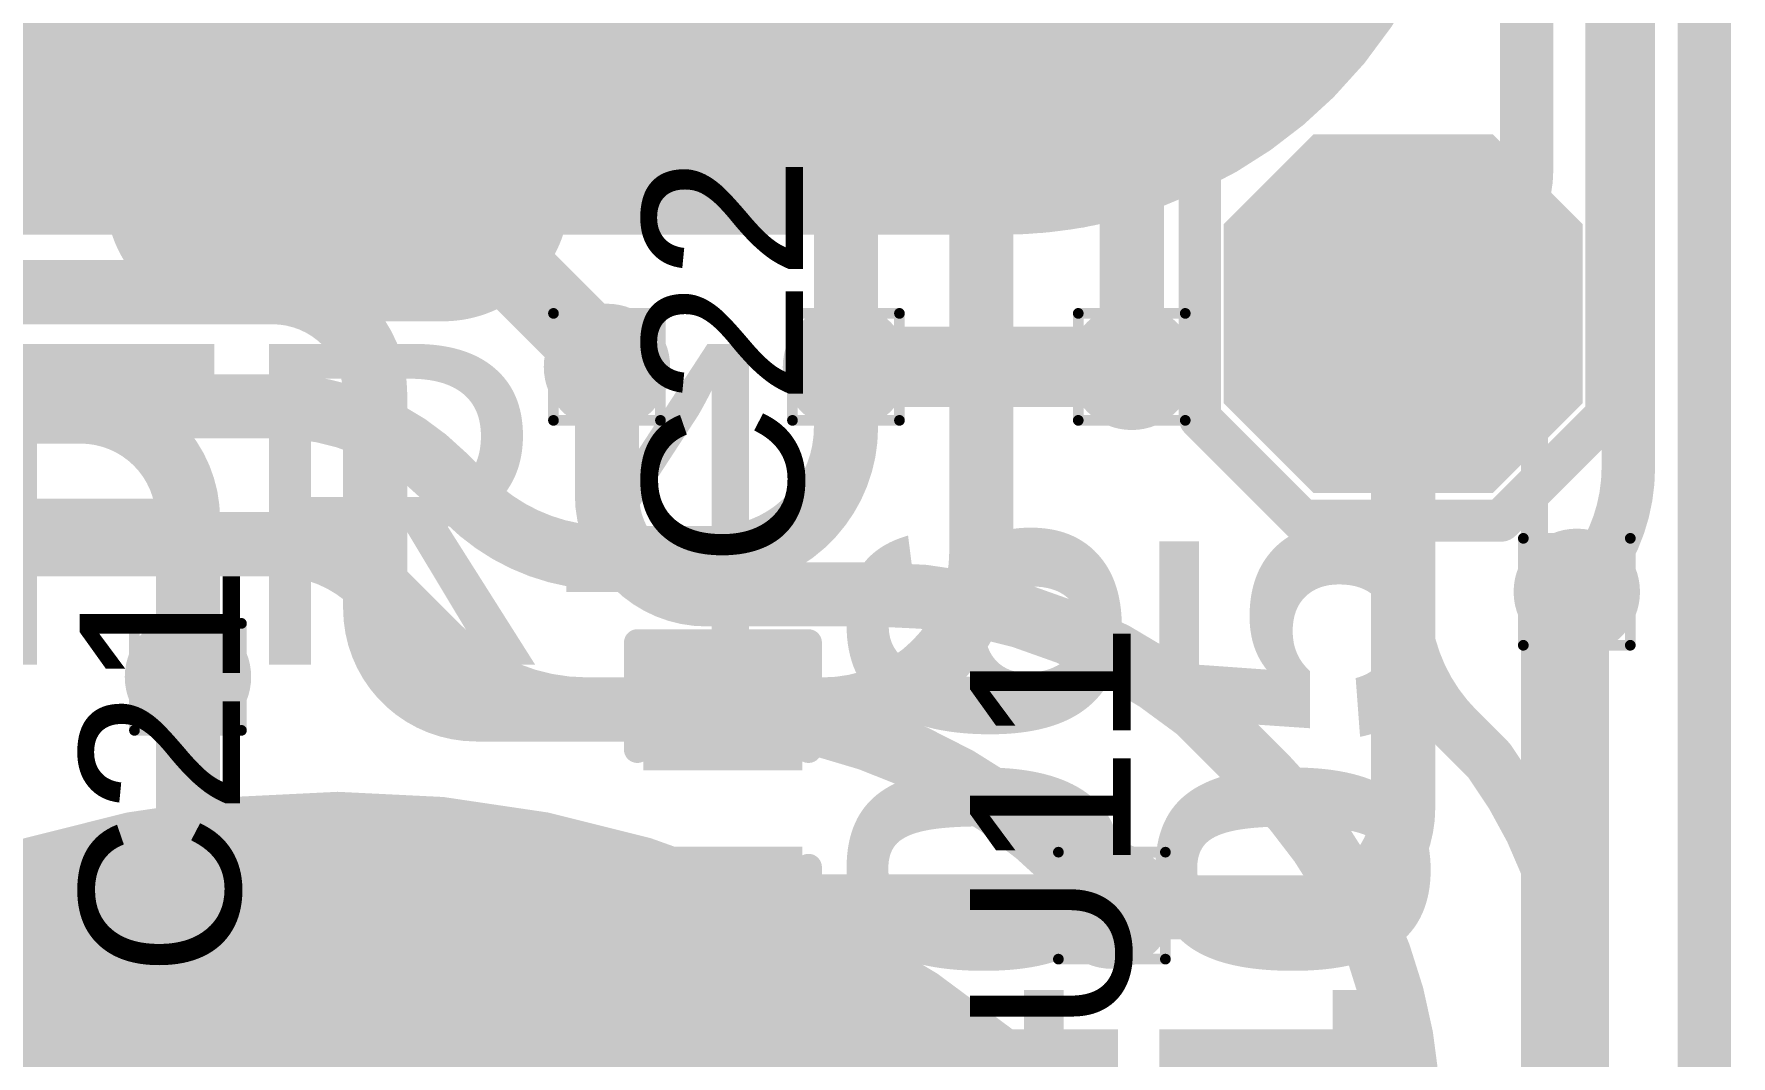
# Model space of a CAD drawing. Header units: inches. Extents: x -17 to 443, y -40 to 218.
# Drawn here: x 144.85 to 152.91, y 7.47 to 12.33 of the extents above; entities that cross this region are included whole.
import ezdxf

# ---------------------------------------------------------------- set-up
doc = ezdxf.new("R2010")
doc.units = ezdxf.units.IN
for name, color, linetype in [('Board Outline', 216, 'Continuous'), ('Bottom Layer', 5, 'Continuous'), ('Bottom Overlay', 54, 'Continuous'), ('Bottom Paste', 16, 'Continuous'), ('Bottom Solder', 6, 'Continuous'), ('Drill Drawing', 1, 'Continuous'), ('Fabrication', 76, 'Continuous'), ('Top Layer', 1, 'Continuous'), ('Top Overlay', 2, 'Continuous'), ('Top Paste', 8, 'Continuous'), ('Top Solder', 216, 'Continuous'), ('Via Holes', 16, 'Continuous')]:
    doc.layers.add(name, color=color, linetype=linetype)
doc.styles.add('Arial', font='', dxfattribs={"height": 0.2})
doc.styles.add('Arial Black_Bold', font='', dxfattribs={"height": 0.2})
doc.styles.get('Arial').set_extended_font_data('Arial')
doc.styles.get('Arial Black_Bold').set_extended_font_data('Arial Black', bold=True)

# ---------------------------------------------------------------- blocks, each defined once
blk = doc.blocks.new('SEMG_PAD_B_67')
at = {"layer": 'Bottom Layer'}
h = blk.add_hatch(color=5, dxfattribs=at)
edge = h.paths.add_edge_path()
edge.add_arc((-2.794e-05, 9.987183479999999), 5.00000016, 0, 360)
h = blk.add_hatch(color=5, dxfattribs=at)
edge = h.paths.add_edge_path()
edge.add_arc((-3.14997338, 0.0128143), 2.09999834, 90, 270)
edge.add_line((-3.14997338, -2.08718404), (3.150029259999999, -2.08718404))
edge.add_arc((3.15002926, 0.0128143), 2.09999834, 270, 450)
edge.add_line((3.15002926, 2.11281264), (-3.14997338, 2.11281264))
at = {"layer": 'Bottom Paste'}
h = blk.add_hatch(color=16, dxfattribs=at)
edge = h.paths.add_edge_path()
edge.add_arc((-2.794e-05, 9.987183479999999), 5.00000016, 0, 360)
h = blk.add_hatch(color=16, dxfattribs=at)
edge = h.paths.add_edge_path()
edge.add_arc((-3.14997338, 0.0128143), 2.09999834, 90, 270)
edge.add_line((-3.14997338, -2.08718404), (3.150029259999999, -2.08718404))
edge.add_arc((3.15002926, 0.0128143), 2.09999834, 270, 450)
edge.add_line((3.15002926, 2.11281264), (-3.14997338, 2.11281264))
at = {"layer": 'Bottom Solder'}
h = blk.add_hatch(color=6, dxfattribs=at)
edge = h.paths.add_edge_path()
edge.add_arc((-2.794e-05, 9.987183479999999), 5.10160016, 0, 360)
h = blk.add_hatch(color=6, dxfattribs=at)
edge = h.paths.add_edge_path()
edge.add_arc((-3.14997338, 0.0128143), 2.20159834, 90, 270)
edge.add_line((-3.14997338, -2.18878404), (3.150029259999999, -2.18878404))
edge.add_arc((3.15002926, 0.0128143), 2.20159834, 270, 450)
edge.add_line((3.15002926, 2.21441264), (-3.14997338, 2.21441264))
at = {"layer": 'Bottom Overlay'}
blk.add_lwpolyline([(-5.68320682, 10.96571086, 0.127, 0.127, 0), (-5.68320682, -10.9657134, 0.127, 0.127, 0)], format="xyseb", dxfattribs=at)
blk = doc.blocks.new('T____P____SMD_3_P____213')
at = {"layer": 'Top Layer'}
h = blk.add_hatch(color=1, dxfattribs=at)
edge = h.paths.add_edge_path()
edge.add_arc((-0.50000154, 3.04000154), 0.499999, 90, 180)
edge.add_line((-1.00000054, 3.04000154), (-1.00000054, 2.03999846))
edge.add_arc((-0.50000154, 2.03999846), 0.499999, 180, 270)
edge.add_line((-0.5000015400000001, 1.53999946), (0.5000015399999999, 1.53999946))
edge.add_arc((0.50000154, 2.03999846), 0.499999, 270, 360)
edge.add_line((1.00000054, 2.03999846), (1.00000054, 3.04000154))
edge.add_arc((0.50000154, 3.04000154), 0.499999, 0, 90)
edge.add_line((0.50000154, 3.54000054), (-0.50000154, 3.54000054))
h = blk.add_hatch(color=1, dxfattribs=at)
edge = h.paths.add_edge_path()
edge.add_arc((-0.9999992699999999, 0), 1.00000054, 90, 270)
edge.add_line((-0.9999992700000001, -1.00000054), (0.9999992699999997, -1.00000054))
edge.add_arc((0.9999992699999999, 0), 1.00000054, 270, 450)
edge.add_line((0.99999927, 1.00000054), (-0.9999992699999998, 1.00000054))
h = blk.add_hatch(color=1, dxfattribs=at)
edge = h.paths.add_edge_path()
edge.add_arc((-0.50000154, -2.03999846), 0.499999, 90, 180)
edge.add_line((-1.00000054, -2.03999846), (-1.00000054, -3.04000154))
edge.add_arc((-0.50000154, -3.04000154), 0.499999, 180, 270)
edge.add_line((-0.5000015400000001, -3.54000054), (0.5000015399999999, -3.54000054))
edge.add_arc((0.50000154, -3.04000154), 0.499999, 270, 360)
edge.add_line((1.00000054, -3.04000154), (1.00000054, -2.03999846))
edge.add_arc((0.50000154, -2.03999846), 0.499999, 0, 90)
edge.add_line((0.50000154, -1.53999946), (-0.50000154, -1.53999946))
at = {"layer": 'Top Paste'}
h = blk.add_hatch(color=8, dxfattribs=at)
edge = h.paths.add_edge_path()
edge.add_arc((-0.50000154, 3.04000154), 0.499999, 90, 180)
edge.add_line((-1.00000054, 3.04000154), (-1.00000054, 2.03999846))
edge.add_arc((-0.50000154, 2.03999846), 0.499999, 180, 270)
edge.add_line((-0.5000015400000001, 1.53999946), (0.5000015399999999, 1.53999946))
edge.add_arc((0.50000154, 2.03999846), 0.499999, 270, 360)
edge.add_line((1.00000054, 2.03999846), (1.00000054, 3.04000154))
edge.add_arc((0.50000154, 3.04000154), 0.499999, 0, 90)
edge.add_line((0.50000154, 3.54000054), (-0.50000154, 3.54000054))
h = blk.add_hatch(color=8, dxfattribs=at)
edge = h.paths.add_edge_path()
edge.add_arc((-0.9999992699999999, 0), 1.00000054, 90, 270)
edge.add_line((-0.9999992700000001, -1.00000054), (0.9999992699999997, -1.00000054))
edge.add_arc((0.9999992699999999, 0), 1.00000054, 270, 450)
edge.add_line((0.99999927, 1.00000054), (-0.9999992699999998, 1.00000054))
h = blk.add_hatch(color=8, dxfattribs=at)
edge = h.paths.add_edge_path()
edge.add_arc((-0.50000154, -2.03999846), 0.499999, 90, 180)
edge.add_line((-1.00000054, -2.03999846), (-1.00000054, -3.04000154))
edge.add_arc((-0.50000154, -3.04000154), 0.499999, 180, 270)
edge.add_line((-0.5000015400000001, -3.54000054), (0.5000015399999999, -3.54000054))
edge.add_arc((0.50000154, -3.04000154), 0.499999, 270, 360)
edge.add_line((1.00000054, -3.04000154), (1.00000054, -2.03999846))
edge.add_arc((0.50000154, -2.03999846), 0.499999, 0, 90)
edge.add_line((0.50000154, -1.53999946), (-0.50000154, -1.53999946))
at = {"layer": 'Top Solder'}
h = blk.add_hatch(color=216, dxfattribs=at)
edge = h.paths.add_edge_path()
edge.add_arc((-0.50000154, 3.04000154), 0.601599, 90, 180)
edge.add_line((-1.10160054, 3.04000154), (-1.10160054, 2.03999846))
edge.add_arc((-0.50000154, 2.03999846), 0.601599, 180, 270)
edge.add_line((-0.5000015400000001, 1.43839946), (0.5000015399999999, 1.43839946))
edge.add_arc((0.50000154, 2.03999846), 0.601599, 270, 360)
edge.add_line((1.10160054, 2.03999846), (1.10160054, 3.04000154))
edge.add_arc((0.50000154, 3.04000154), 0.601599, 0, 90)
edge.add_line((0.50000154, 3.64160054), (-0.50000154, 3.64160054))
h = blk.add_hatch(color=216, dxfattribs=at)
edge = h.paths.add_edge_path()
edge.add_arc((-0.9999992699999999, 0), 1.10160054, 90, 270)
edge.add_line((-0.9999992700000001, -1.10160054), (0.9999992699999997, -1.10160054))
edge.add_arc((0.9999992699999999, 0), 1.10160054, 270, 450)
edge.add_line((0.99999927, 1.10160054), (-0.9999992699999998, 1.10160054))
h = blk.add_hatch(color=216, dxfattribs=at)
edge = h.paths.add_edge_path()
edge.add_arc((-0.50000154, -2.03999846), 0.601599, 90, 180)
edge.add_line((-1.10160054, -2.03999846), (-1.10160054, -3.04000154))
edge.add_arc((-0.50000154, -3.04000154), 0.601599, 180, 270)
edge.add_line((-0.5000015400000001, -3.64160054), (0.5000015399999999, -3.64160054))
edge.add_arc((0.50000154, -3.04000154), 0.601599, 270, 360)
edge.add_line((1.10160054, -3.04000154), (1.10160054, -2.03999846))
edge.add_arc((0.50000154, -2.03999846), 0.601599, 0, 90)
edge.add_line((0.50000154, -1.43839946), (-0.50000154, -1.43839946))
blk = doc.blocks.new('4_P___SMD_W____CON__214')
at = {"layer": 'Top Layer'}
blk.add_hatch(color=1, dxfattribs=at).paths.add_polyline_path([(7.994999885, 0.74999977), (7.245000115, 0.74999977), (6.870000229999999, 0.374999885), (6.870000229999999, -0.374999885), (7.245000115, -0.74999977), (7.994999885, -0.74999977), (8.36999977, -0.374999885), (8.36999977, 0.374999885)])
at = {"layer": 'Top Paste'}
blk.add_hatch(color=8, dxfattribs=at).paths.add_polyline_path([(7.994999885, 0.74999977), (7.245000115, 0.74999977), (6.870000229999999, 0.374999885), (6.870000229999999, -0.374999885), (7.245000115, -0.74999977), (7.994999885, -0.74999977), (8.36999977, -0.374999885), (8.36999977, 0.374999885)])
at = {"layer": 'Top Solder'}
blk.add_hatch(color=216, dxfattribs=at).paths.add_polyline_path([(8.045799885000001, 0.85159977), (7.194200115, 0.85159977), (6.76840023, 0.425799885), (6.76840023, -0.425799885), (7.194200115, -0.85159977), (8.045799885000001, -0.85159977), (8.47159977, -0.425799885), (8.47159977, 0.425799885)])
at = {"layer": 'Top Overlay'}
for points in [[(-0.37974016, 0.9652, 0.1999996, 0.1999996, 0), (8.101990399999998, 0.9652025399999999, 0.1999996, 0.1999996, 0)], [(8.60300032, 0.4641900799999999, 0.1999996, 0.1999996, 0), (8.101990399999998, 0.9652025399999999, 0.1999996, 0.1999996, 0)], [(8.60300032, -0.4787392, 0.1999996, 0.1999996, 0), (8.60300032, 0.4641900799999999, 0.1999996, 0.1999996, 0)], [(8.11653952, -0.9652, 0.1999996, 0.1999996, 0), (8.60300032, -0.4787392, 0.1999996, 0.1999996, 0)], [(8.11653952, -0.9652, 0.1999996, 0.1999996, 0), (-0.49101248, -0.9652, 0.1999996, 0.1999996, 0)]]:
    blk.add_lwpolyline(points, format="xyseb", dxfattribs=at)
for points in [[(8.051990499999999, 0.9652025399999999, 0.0999998, 0.0999998, 1), (8.1519903, 0.9652025399999999, 0.0999998, 0.0999998, 1)], [(8.051990499999999, 0.9652025399999999, 0.0999998, 0.0999998, 1), (8.1519903, 0.9652025399999999, 0.0999998, 0.0999998, 1)], [(8.553000419999998, 0.4641900799999999, 0.0999998, 0.0999998, 1), (8.65300022, 0.4641900799999999, 0.0999998, 0.0999998, 1)], [(8.553000419999998, 0.4641900799999999, 0.0999998, 0.0999998, 1), (8.65300022, 0.4641900799999999, 0.0999998, 0.0999998, 1)], [(8.553000419999998, -0.4787392, 0.0999998, 0.0999998, 1), (8.65300022, -0.4787392, 0.0999998, 0.0999998, 1)], [(8.553000419999998, -0.4787392, 0.0999998, 0.0999998, 1), (8.65300022, -0.4787392, 0.0999998, 0.0999998, 1)], [(8.066539619999999, -0.9652, 0.0999998, 0.0999998, 1), (8.16653942, -0.9652, 0.0999998, 0.0999998, 1)], [(8.066539619999999, -0.9652, 0.0999998, 0.0999998, 1), (8.16653942, -0.9652, 0.0999998, 0.0999998, 1)]]:
    blk.add_lwpolyline(points, format="xyseb", close=True, dxfattribs=at)
blk = doc.blocks.new('C___0402_242')
at = {"layer": 'Top Layer'}
for points in [[(-0.6985, -0.3175), (-0.6985, 0.3175), (-0.2412999999999999, 0.3175), (-0.2413, -0.3175)], [(0.2412999999999999, -0.3175), (0.2413, 0.3175), (0.6985, 0.3175), (0.6985, -0.3175)]]:
    blk.add_hatch(color=1, dxfattribs=at).paths.add_polyline_path(points)
at = {"layer": 'Top Paste'}
for points in [[(-0.6985, -0.3175), (-0.6985, 0.3175), (-0.2412999999999999, 0.3175), (-0.2413, -0.3175)], [(0.2412999999999999, -0.3175), (0.2413, 0.3175), (0.6985, 0.3175), (0.6985, -0.3175)]]:
    blk.add_hatch(color=8, dxfattribs=at).paths.add_polyline_path(points)
at = {"layer": 'Top Solder'}
for points in [[(-0.7584998799999999, -0.37749988), (-0.7584998799999999, 0.37749988), (-0.18130012, 0.37749988), (-0.18130012, -0.37749988)], [(0.18130012, -0.37749988), (0.18130012, 0.37749988), (0.7584998799999999, 0.37749988), (0.7584998799999999, -0.37749988)]]:
    blk.add_hatch(color=216, dxfattribs=at).paths.add_polyline_path(points)
at = {"layer": 'Top Overlay'}
for points in [[(-0.7874, 0.4064, 0.127, 0.127, 0), (-0.7874, -0.4064, 0.127, 0.127, 0)], [(-0.7874, 0.4064, 0.127, 0.127, 0), (-0.2794, 0.4064, 0.127, 0.127, 0)], [(0.2794, 0.4064, 0.127, 0.127, 0), (0.7874, 0.4064, 0.127, 0.127, 0)], [(0.7874, 0.4064, 0.127, 0.127, 0), (0.7874, -0.4064, 0.127, 0.127, 0)], [(-0.7874, -0.4064, 0.127, 0.127, 0), (-0.2794, -0.4064, 0.127, 0.127, 0)], [(0.2794, -0.4064, 0.127, 0.127, 0), (0.7874, -0.4064, 0.127, 0.127, 0)]]:
    blk.add_lwpolyline(points, format="xyseb", dxfattribs=at)
for points in [[(-0.8191499999999999, 0.4064, 0.0635, 0.0635, 1), (-0.7556499999999999, 0.4064, 0.0635, 0.0635, 1)], [(-0.8191499999999999, 0.4064, 0.0635, 0.0635, 1), (-0.7556499999999999, 0.4064, 0.0635, 0.0635, 1)], [(-0.31115, 0.4064, 0.0635, 0.0635, 1), (-0.24765, 0.4064, 0.0635, 0.0635, 1)], [(0.24765, 0.4064, 0.0635, 0.0635, 1), (0.31115, 0.4064, 0.0635, 0.0635, 1)], [(0.7556499999999999, 0.4064, 0.0635, 0.0635, 1), (0.8191499999999999, 0.4064, 0.0635, 0.0635, 1)], [(0.7556499999999999, 0.4064, 0.0635, 0.0635, 1), (0.8191499999999999, 0.4064, 0.0635, 0.0635, 1)], [(-0.8191499999999999, -0.4064, 0.0635, 0.0635, 1), (-0.7556499999999999, -0.4064, 0.0635, 0.0635, 1)], [(-0.8191499999999999, -0.4064, 0.0635, 0.0635, 1), (-0.7556499999999999, -0.4064, 0.0635, 0.0635, 1)], [(-0.31115, -0.4064, 0.0635, 0.0635, 1), (-0.24765, -0.4064, 0.0635, 0.0635, 1)], [(0.24765, -0.4064, 0.0635, 0.0635, 1), (0.31115, -0.4064, 0.0635, 0.0635, 1)], [(0.7556499999999999, -0.4064, 0.0635, 0.0635, 1), (0.8191499999999999, -0.4064, 0.0635, 0.0635, 1)], [(0.7556499999999999, -0.4064, 0.0635, 0.0635, 1), (0.8191499999999999, -0.4064, 0.0635, 0.0635, 1)]]:
    blk.add_lwpolyline(points, format="xyseb", close=True, dxfattribs=at)

msp = doc.modelspace()

# ---------------------------------------------------------------- hatches: boundary and pattern name
at = {"layer": 'Bottom Layer'}
h = msp.add_hatch(color=5, dxfattribs=at)
edge = h.paths.add_edge_path()
edge.add_arc((147.56817324, 10.7469559), 0.2999994, 0, 360)
h = msp.add_hatch(color=5, dxfattribs=at)
edge = h.paths.add_edge_path()
edge.add_arc((148.702903, 10.7469559), 0.2999994, 0, 360)
h = msp.add_hatch(color=5, dxfattribs=at)
edge = h.paths.add_edge_path()
edge.add_arc((150.05989292, 10.7469559), 0.2999994, 0, 360)
h = msp.add_hatch(color=5, dxfattribs=at)
edge = h.paths.add_edge_path()
edge.add_arc((152.17299004, 9.678672539999999), 0.2999994, 0, 360)
h = msp.add_hatch(color=5, dxfattribs=at)
edge = h.paths.add_edge_path()
edge.add_arc((145.57870046, 9.2746449), 0.2999994, 0, 360)
h = msp.add_hatch(color=5, dxfattribs=at)
edge = h.paths.add_edge_path()
edge.add_arc((149.9655878, 8.188134499999999), 0.2999994, 0, 360)
at = {"layer": 'Top Layer'}
h = msp.add_hatch(color=1, dxfattribs=at)
edge = h.paths.add_edge_path()
edge.add_arc((147.56817324, 10.7469559), 0.2999994, 0, 360)
h = msp.add_hatch(color=1, dxfattribs=at)
edge = h.paths.add_edge_path()
edge.add_arc((148.702903, 10.7469559), 0.2999994, 0, 360)
h = msp.add_hatch(color=1, dxfattribs=at)
edge = h.paths.add_edge_path()
edge.add_arc((150.05989292, 10.7469559), 0.2999994, 0, 360)
h = msp.add_hatch(color=1, dxfattribs=at)
edge = h.paths.add_edge_path()
edge.add_arc((152.17299004, 9.678672539999999), 0.2999994, 0, 360)
h = msp.add_hatch(color=1, dxfattribs=at)
edge = h.paths.add_edge_path()
edge.add_arc((145.57870046, 9.2746449), 0.2999994, 0, 360)
h = msp.add_hatch(color=1, dxfattribs=at)
edge = h.paths.add_edge_path()
edge.add_arc((149.9655878, 8.188134499999999), 0.2999994, 0, 360)
at = {"layer": 'Via Holes'}
h = msp.add_hatch(color=7, dxfattribs=at)
edge = h.paths.add_edge_path()
edge.add_arc((147.56817324, 10.7469559), 0.1499997, 0, 360)
h = msp.add_hatch(color=7, dxfattribs=at)
edge = h.paths.add_edge_path()
edge.add_arc((148.702903, 10.7469559), 0.1499997, 0, 360)
h = msp.add_hatch(color=7, dxfattribs=at)
edge = h.paths.add_edge_path()
edge.add_arc((150.05989292, 10.7469559), 0.1499997, 0, 360)
h = msp.add_hatch(color=7, dxfattribs=at)
edge = h.paths.add_edge_path()
edge.add_arc((152.17299004, 9.678672539999999), 0.1499997, 0, 360)
h = msp.add_hatch(color=7, dxfattribs=at)
edge = h.paths.add_edge_path()
edge.add_arc((145.57870046, 9.2746449), 0.1499997, 0, 360)
h = msp.add_hatch(color=7, dxfattribs=at)
edge = h.paths.add_edge_path()
edge.add_arc((149.9655878, 8.188134499999999), 0.1499997, 0, 360)

# ---------------------------------------------------------------- linework, layer by layer
at = {"layer": 'Board Outline'}
msp.add_lwpolyline([(152.7783584, 24.50406834, 0.127, 0.127, 0), (152.77839396, 2.64831576, 0.127, 0.127, 0)], format="xyseb", dxfattribs=at)
at = {"layer": 'Bottom Layer'}
for points in [[(152.41772412, 10.2695121, 0.254, 0.254, 0), (152.41772412, 23.13699208, 0.254, 0.254, 0)], [(151.93512412, 11.69479754, 0.254, 0.254, 0), (151.93512412, 16.99929798, 0.254, 0.254, 0)], [(151.93512412, 11.69479754, 0.254, 0.254, -0.1989103420480255), (151.7567196, 11.2640872, 0.254, 0.254, 0)], [(151.58688758, 11.09425518, 0.254, 0.254, 0), (151.7567196, 11.2640872, 0.254, 0.254, 0)], [(142.2233884, 11.10172278, 0.3048, 0.3048, 0), (145.98027954, 11.10172278, 0.3048, 0.3048, 0)], [(145.98027954, 11.10172278, 0.3048, 0.3048, -0.4142135623730951), (146.467703, 10.61429932, 0.3048, 0.3048, 0)], [(151.34852636, 10.5188004, 0.254, 0.254, -0.1988251865541355), (151.58669454, 11.09406214, 0.254, 0.254, 0)], [(151.58669454, 11.09406214, 0.254, 0.254, 0), (151.58688758, 11.09425518, 0.254, 0.254, 0)], [(151.58669454, 11.09406214, 0.254, 0.254, -8.368241249039636e-05), (151.58688758, 11.09425518, 0.254, 0.254, 0)], [(147.56817324, 10.13831094, 0.3048, 0.3048, 0), (147.56817324, 10.7469559, 0.3048, 0.3048, 0)], [(148.702903, 10.7469559, 0.3809999999999999, 0.3809999999999999, 0), (150.05989292, 10.7469559, 0.3809999999999999, 0.3809999999999999, 0)], [(146.467703, 9.59917816, 0.3048, 0.3048, 0), (146.467703, 10.61429932, 0.3048, 0.3048, 0)], [(140.79165898, 10.5350437, 0.3048, 0.3048, 0), (145.06850844, 10.5350437, 0.3048, 0.3048, 0)], [(145.06850844, 10.5350437, 0.3048, 0.3048, -0.4142135623730951), (145.57870046, 10.02485168, 0.3048, 0.3048, 0)], [(151.34852636, 9.65440284, 0.254, 0.254, 0), (151.34852636, 10.5188004, 0.254, 0.254, 0)], [(152.41772412, 10.2695121, 0.254, 0.254, -0.1042756460809792), (152.34659396, 9.932156919999999, 0.254, 0.254, 0)], [(148.0398614, 9.666622779999999, 0.3048, 0.3048, -0.4142135623730951), (147.56817324, 10.13831094, 0.3048, 0.3048, 0)], [(145.57870046, 9.2746449, 0.3048, 0.3048, 0), (145.57870046, 10.02485168, 0.3048, 0.3048, 0)], [(152.34659396, 9.932156919999999, 0.254, 0.254, -0.09271368050340718), (152.17299004, 9.678672539999999, 0.254, 0.254, 0)], [(146.94676224, 9.12011892, 0.3048, 0.3048, -0.4142135623730951), (146.467703, 9.59917816, 0.3048, 0.3048, 0)], [(148.0398614, 9.666622779999999, 0.3048, 0.3048, 0), (148.83251412, 9.666622779999999, 0.3048, 0.3048, 0)], [(148.83251412, 9.666622779999999, 0.3048, 0.3048, -0.1722197869169478), (150.37209194, 9.12012146, 0.3048, 0.3048, 0)], [(151.34852382, 9.65264516, 0.254, 0.254, 0), (151.34852636, 9.65440284, 0.254, 0.254, 0)], [(151.60829978, 9.0254836, 0.254, 0.254, -0.1989133296493446), (151.34852382, 9.65264516, 0.254, 0.254, 0)], [(146.94676224, 9.12011892, 0.3048, 0.3048, 0), (147.98149982, 9.12011892, 0.3048, 0.3048, 0)], [(147.98149982, 9.12011892, 0.3048, 0.3048, -0.0611420809850349), (148.5957785, 9.04472156, 0.3048, 0.3048, 0)], [(150.37209194, 9.12012146, 0.3048, 0.3048, 0), (150.37209448, 9.12011892, 0.3048, 0.3048, 0)], [(150.37209448, 9.12011892, 0.3048, 0.3048, 0), (150.69928204, 8.792931359999999, 0.3048, 0.3048, 0)], [(148.5957785, 9.04472156, 0.3048, 0.3048, -0.1361148687838796), (149.7775516, 8.3761707, 0.3048, 0.3048, 0)], [(151.60829978, 9.0254836, 0.254, 0.254, 0), (151.6095012, 9.02428726, 0.254, 0.254, 0)], [(151.6095012, 9.02428726, 0.254, 0.254, 0), (151.75672468, 8.877063779999999, 0.254, 0.254, 0)], [(150.69928204, 8.79292882, 0.3048, 0.3048, -0.198912367379658), (151.37445468, 7.16292192, 0.3048, 0.3048, 0)], [(151.75672468, 8.877063779999999, 0.254, 0.254, -0.1601212629249966), (152.17299004, 7.61054866, 0.254, 0.254, 0)], [(149.7775516, 8.3761707, 0.3048, 0.3048, 0), (149.9655878, 8.188134499999999, 0.3048, 0.3048, 0)], [(152.17299004, 2.27615242, 0.254, 0.254, 0), (152.17299004, 7.61054866, 0.254, 0.254, 0)]]:
    msp.add_lwpolyline(points, format="xyseb", dxfattribs=at)
for points in [[(151.87162412, 11.69479754, 0.127, 0.127, 1), (151.99862412, 11.69479754, 0.127, 0.127, 1)], [(151.87162412, 11.69479754, 0.127, 0.127, 1), (151.99862412, 11.69479754, 0.127, 0.127, 1)], [(151.6932196, 11.2640872, 0.127, 0.127, 1), (151.8202196, 11.2640872, 0.127, 0.127, 1)], [(151.6932196, 11.2640872, 0.127, 0.127, 1), (151.8202196, 11.2640872, 0.127, 0.127, 1)], [(145.90407954, 11.10172278, 0.1524, 0.1524, 1), (146.05647954, 11.10172278, 0.1524, 0.1524, 1)], [(145.90407954, 11.10172278, 0.1524, 0.1524, 1), (146.05647954, 11.10172278, 0.1524, 0.1524, 1)], [(151.52319454, 11.09406214, 0.127, 0.127, 1), (151.65019454, 11.09406214, 0.127, 0.127, 1)], [(151.52319454, 11.09406214, 0.127, 0.127, 1), (151.65019454, 11.09406214, 0.127, 0.127, 1)], [(151.52319454, 11.09406214, 0.127, 0.127, 1), (151.65019454, 11.09406214, 0.127, 0.127, 1)], [(151.52338758, 11.09425518, 0.127, 0.127, 1), (151.65038758, 11.09425518, 0.127, 0.127, 1)], [(151.52338758, 11.09425518, 0.127, 0.127, 1), (151.65038758, 11.09425518, 0.127, 0.127, 1)], [(151.52338758, 11.09425518, 0.127, 0.127, 1), (151.65038758, 11.09425518, 0.127, 0.127, 1)], [(147.49197324, 10.7469559, 0.1524, 0.1524, 1), (147.64437324, 10.7469559, 0.1524, 0.1524, 1)], [(148.607653, 10.7469559, 0.1905, 0.1905, 1), (148.798153, 10.7469559, 0.1905, 0.1905, 1)], [(149.96464292, 10.7469559, 0.1905, 0.1905, 1), (150.15514292, 10.7469559, 0.1905, 0.1905, 1)], [(146.391503, 10.61429932, 0.1524, 0.1524, 1), (146.543903, 10.61429932, 0.1524, 0.1524, 1)], [(146.391503, 10.61429932, 0.1524, 0.1524, 1), (146.543903, 10.61429932, 0.1524, 0.1524, 1)], [(144.99230844, 10.5350437, 0.1524, 0.1524, 1), (145.14470844, 10.5350437, 0.1524, 0.1524, 1)], [(144.99230844, 10.5350437, 0.1524, 0.1524, 1), (145.14470844, 10.5350437, 0.1524, 0.1524, 1)], [(151.28502636, 10.5188004, 0.127, 0.127, 1), (151.41202636, 10.5188004, 0.127, 0.127, 1)], [(151.28502636, 10.5188004, 0.127, 0.127, 1), (151.41202636, 10.5188004, 0.127, 0.127, 1)], [(152.35422412, 10.2695121, 0.127, 0.127, 1), (152.48122412, 10.2695121, 0.127, 0.127, 1)], [(152.35422412, 10.2695121, 0.127, 0.127, 1), (152.48122412, 10.2695121, 0.127, 0.127, 1)], [(147.49197324, 10.13831094, 0.1524, 0.1524, 1), (147.64437324, 10.13831094, 0.1524, 0.1524, 1)], [(147.49197324, 10.13831094, 0.1524, 0.1524, 1), (147.64437324, 10.13831094, 0.1524, 0.1524, 1)], [(145.50250046, 10.02485168, 0.1524, 0.1524, 1), (145.65490046, 10.02485168, 0.1524, 0.1524, 1)], [(145.50250046, 10.02485168, 0.1524, 0.1524, 1), (145.65490046, 10.02485168, 0.1524, 0.1524, 1)], [(152.28309396, 9.932156919999999, 0.127, 0.127, 1), (152.41009396, 9.932156919999999, 0.127, 0.127, 1)], [(152.28309396, 9.932156919999999, 0.127, 0.127, 1), (152.41009396, 9.932156919999999, 0.127, 0.127, 1)], [(146.391503, 9.59917816, 0.1524, 0.1524, 1), (146.543903, 9.59917816, 0.1524, 0.1524, 1)], [(146.391503, 9.59917816, 0.1524, 0.1524, 1), (146.543903, 9.59917816, 0.1524, 0.1524, 1)], [(147.9636614, 9.666622779999999, 0.1524, 0.1524, 1), (148.1160614, 9.666622779999999, 0.1524, 0.1524, 1)], [(147.9636614, 9.666622779999999, 0.1524, 0.1524, 1), (148.1160614, 9.666622779999999, 0.1524, 0.1524, 1)], [(148.75631412, 9.666622779999999, 0.1524, 0.1524, 1), (148.90871412, 9.666622779999999, 0.1524, 0.1524, 1)], [(148.75631412, 9.666622779999999, 0.1524, 0.1524, 1), (148.90871412, 9.666622779999999, 0.1524, 0.1524, 1)], [(151.28502382, 9.65264516, 0.127, 0.127, 1), (151.41202382, 9.65264516, 0.127, 0.127, 1)], [(151.28502382, 9.65264516, 0.127, 0.127, 1), (151.41202382, 9.65264516, 0.127, 0.127, 1)], [(151.28502636, 9.65440284, 0.127, 0.127, 1), (151.41202636, 9.65440284, 0.127, 0.127, 1)], [(151.28502636, 9.65440284, 0.127, 0.127, 1), (151.41202636, 9.65440284, 0.127, 0.127, 1)], [(152.10949004, 9.678672539999999, 0.127, 0.127, 1), (152.23649004, 9.678672539999999, 0.127, 0.127, 1)], [(145.50250046, 9.2746449, 0.1524, 0.1524, 1), (145.65490046, 9.2746449, 0.1524, 0.1524, 1)], [(146.87056224, 9.12011892, 0.1524, 0.1524, 1), (147.02296224, 9.12011892, 0.1524, 0.1524, 1)], [(146.87056224, 9.12011892, 0.1524, 0.1524, 1), (147.02296224, 9.12011892, 0.1524, 0.1524, 1)], [(147.90529982, 9.12011892, 0.1524, 0.1524, 1), (148.05769982, 9.12011892, 0.1524, 0.1524, 1)], [(147.90529982, 9.12011892, 0.1524, 0.1524, 1), (148.05769982, 9.12011892, 0.1524, 0.1524, 1)], [(150.29589194, 9.12012146, 0.1524, 0.1524, 1), (150.44829194, 9.12012146, 0.1524, 0.1524, 1)], [(150.29589194, 9.12012146, 0.1524, 0.1524, 1), (150.44829194, 9.12012146, 0.1524, 0.1524, 1)], [(150.29589448, 9.12011892, 0.1524, 0.1524, 1), (150.44829448, 9.12011892, 0.1524, 0.1524, 1)], [(150.29589448, 9.12011892, 0.1524, 0.1524, 1), (150.44829448, 9.12011892, 0.1524, 0.1524, 1)], [(148.5195785, 9.04472156, 0.1524, 0.1524, 1), (148.6719785, 9.04472156, 0.1524, 0.1524, 1)], [(148.5195785, 9.04472156, 0.1524, 0.1524, 1), (148.6719785, 9.04472156, 0.1524, 0.1524, 1)], [(151.54479978, 9.0254836, 0.127, 0.127, 1), (151.67179978, 9.0254836, 0.127, 0.127, 1)], [(151.54479978, 9.0254836, 0.127, 0.127, 1), (151.67179978, 9.0254836, 0.127, 0.127, 1)], [(151.5460012, 9.02428726, 0.127, 0.127, 1), (151.6730012, 9.02428726, 0.127, 0.127, 1)], [(151.5460012, 9.02428726, 0.127, 0.127, 1), (151.6730012, 9.02428726, 0.127, 0.127, 1)], [(150.62308204, 8.792931359999999, 0.1524, 0.1524, 1), (150.77548204, 8.792931359999999, 0.1524, 0.1524, 1)], [(150.62308204, 8.79292882, 0.1524, 0.1524, 1), (150.77548204, 8.79292882, 0.1524, 0.1524, 1)], [(151.69322468, 8.877063779999999, 0.127, 0.127, 1), (151.82022468, 8.877063779999999, 0.127, 0.127, 1)], [(151.69322468, 8.877063779999999, 0.127, 0.127, 1), (151.82022468, 8.877063779999999, 0.127, 0.127, 1)], [(149.7013516, 8.3761707, 0.1524, 0.1524, 1), (149.8537516, 8.3761707, 0.1524, 0.1524, 1)], [(149.7013516, 8.3761707, 0.1524, 0.1524, 1), (149.8537516, 8.3761707, 0.1524, 0.1524, 1)], [(149.8893878, 8.188134499999999, 0.1524, 0.1524, 1), (150.0417878, 8.188134499999999, 0.1524, 0.1524, 1)], [(152.10949004, 7.61054866, 0.127, 0.127, 1), (152.23649004, 7.61054866, 0.127, 0.127, 1)], [(152.10949004, 7.61054866, 0.127, 0.127, 1), (152.23649004, 7.61054866, 0.127, 0.127, 1)]]:
    msp.add_lwpolyline(points, format="xyseb", close=True, dxfattribs=at)
at = {"layer": 'Drill Drawing'}
for points in [[(147.31417324, 11.0009559, 0.0508, 0.0508, 0), (147.82217324, 11.0009559, 0.0508, 0.0508, 0)], [(147.31417324, 10.4929559, 0.0508, 0.0508, 0), (147.31417324, 11.0009559, 0.0508, 0.0508, 0)], [(147.82217324, 10.4929559, 0.0508, 0.0508, 0), (147.82217324, 11.0009559, 0.0508, 0.0508, 0)], [(148.448903, 11.0009559, 0.0508, 0.0508, 0), (148.956903, 11.0009559, 0.0508, 0.0508, 0)], [(148.448903, 10.4929559, 0.0508, 0.0508, 0), (148.448903, 11.0009559, 0.0508, 0.0508, 0)], [(148.956903, 10.4929559, 0.0508, 0.0508, 0), (148.956903, 11.0009559, 0.0508, 0.0508, 0)], [(149.80589292, 11.0009559, 0.0508, 0.0508, 0), (150.31389292, 11.0009559, 0.0508, 0.0508, 0)], [(149.80589292, 10.4929559, 0.0508, 0.0508, 0), (149.80589292, 11.0009559, 0.0508, 0.0508, 0)], [(150.31389292, 10.4929559, 0.0508, 0.0508, 0), (150.31389292, 11.0009559, 0.0508, 0.0508, 0)], [(147.31417324, 10.4929559, 0.0508, 0.0508, 0), (147.82217324, 10.4929559, 0.0508, 0.0508, 0)], [(148.448903, 10.4929559, 0.0508, 0.0508, 0), (148.956903, 10.4929559, 0.0508, 0.0508, 0)], [(149.80589292, 10.4929559, 0.0508, 0.0508, 0), (150.31389292, 10.4929559, 0.0508, 0.0508, 0)], [(151.91899004, 9.93267254, 0.0508, 0.0508, 0), (152.42699004, 9.93267254, 0.0508, 0.0508, 0)], [(151.91899004, 9.42467254, 0.0508, 0.0508, 0), (151.91899004, 9.93267254, 0.0508, 0.0508, 0)], [(152.42699004, 9.42467254, 0.0508, 0.0508, 0), (152.42699004, 9.93267254, 0.0508, 0.0508, 0)], [(145.32470046, 9.5286449, 0.0508, 0.0508, 0), (145.83270046, 9.5286449, 0.0508, 0.0508, 0)], [(145.32470046, 9.020644899999999, 0.0508, 0.0508, 0), (145.32470046, 9.5286449, 0.0508, 0.0508, 0)], [(145.83270046, 9.020644899999999, 0.0508, 0.0508, 0), (145.83270046, 9.5286449, 0.0508, 0.0508, 0)], [(151.91899004, 9.42467254, 0.0508, 0.0508, 0), (152.42699004, 9.42467254, 0.0508, 0.0508, 0)], [(145.32470046, 9.020644899999999, 0.0508, 0.0508, 0), (145.83270046, 9.020644899999999, 0.0508, 0.0508, 0)], [(149.7115878, 8.4421345, 0.0508, 0.0508, 0), (150.2195878, 8.4421345, 0.0508, 0.0508, 0)], [(149.7115878, 7.9341345, 0.0508, 0.0508, 0), (149.7115878, 8.4421345, 0.0508, 0.0508, 0)], [(150.2195878, 7.9341345, 0.0508, 0.0508, 0), (150.2195878, 8.4421345, 0.0508, 0.0508, 0)], [(149.7115878, 7.9341345, 0.0508, 0.0508, 0), (150.2195878, 7.9341345, 0.0508, 0.0508, 0)]]:
    msp.add_lwpolyline(points, format="xyseb", dxfattribs=at)
for points in [[(147.30147324, 11.0009559, 0.0254, 0.0254, 1), (147.32687324, 11.0009559, 0.0254, 0.0254, 1)], [(147.30147324, 11.0009559, 0.0254, 0.0254, 1), (147.32687324, 11.0009559, 0.0254, 0.0254, 1)], [(147.80947324, 11.0009559, 0.0254, 0.0254, 1), (147.83487324, 11.0009559, 0.0254, 0.0254, 1)], [(147.80947324, 11.0009559, 0.0254, 0.0254, 1), (147.83487324, 11.0009559, 0.0254, 0.0254, 1)], [(148.436203, 11.0009559, 0.0254, 0.0254, 1), (148.461603, 11.0009559, 0.0254, 0.0254, 1)], [(148.436203, 11.0009559, 0.0254, 0.0254, 1), (148.461603, 11.0009559, 0.0254, 0.0254, 1)], [(148.944203, 11.0009559, 0.0254, 0.0254, 1), (148.969603, 11.0009559, 0.0254, 0.0254, 1)], [(148.944203, 11.0009559, 0.0254, 0.0254, 1), (148.969603, 11.0009559, 0.0254, 0.0254, 1)], [(149.79319292, 11.0009559, 0.0254, 0.0254, 1), (149.81859292, 11.0009559, 0.0254, 0.0254, 1)], [(149.79319292, 11.0009559, 0.0254, 0.0254, 1), (149.81859292, 11.0009559, 0.0254, 0.0254, 1)], [(150.30119292, 11.0009559, 0.0254, 0.0254, 1), (150.32659292, 11.0009559, 0.0254, 0.0254, 1)], [(150.30119292, 11.0009559, 0.0254, 0.0254, 1), (150.32659292, 11.0009559, 0.0254, 0.0254, 1)], [(147.30147324, 10.4929559, 0.0254, 0.0254, 1), (147.32687324, 10.4929559, 0.0254, 0.0254, 1)], [(147.30147324, 10.4929559, 0.0254, 0.0254, 1), (147.32687324, 10.4929559, 0.0254, 0.0254, 1)], [(147.80947324, 10.4929559, 0.0254, 0.0254, 1), (147.83487324, 10.4929559, 0.0254, 0.0254, 1)], [(147.80947324, 10.4929559, 0.0254, 0.0254, 1), (147.83487324, 10.4929559, 0.0254, 0.0254, 1)], [(148.436203, 10.4929559, 0.0254, 0.0254, 1), (148.461603, 10.4929559, 0.0254, 0.0254, 1)], [(148.436203, 10.4929559, 0.0254, 0.0254, 1), (148.461603, 10.4929559, 0.0254, 0.0254, 1)], [(148.944203, 10.4929559, 0.0254, 0.0254, 1), (148.969603, 10.4929559, 0.0254, 0.0254, 1)], [(148.944203, 10.4929559, 0.0254, 0.0254, 1), (148.969603, 10.4929559, 0.0254, 0.0254, 1)], [(149.79319292, 10.4929559, 0.0254, 0.0254, 1), (149.81859292, 10.4929559, 0.0254, 0.0254, 1)], [(149.79319292, 10.4929559, 0.0254, 0.0254, 1), (149.81859292, 10.4929559, 0.0254, 0.0254, 1)], [(150.30119292, 10.4929559, 0.0254, 0.0254, 1), (150.32659292, 10.4929559, 0.0254, 0.0254, 1)], [(150.30119292, 10.4929559, 0.0254, 0.0254, 1), (150.32659292, 10.4929559, 0.0254, 0.0254, 1)], [(151.90629004, 9.93267254, 0.0254, 0.0254, 1), (151.93169004, 9.93267254, 0.0254, 0.0254, 1)], [(151.90629004, 9.93267254, 0.0254, 0.0254, 1), (151.93169004, 9.93267254, 0.0254, 0.0254, 1)], [(152.41429004, 9.93267254, 0.0254, 0.0254, 1), (152.43969004, 9.93267254, 0.0254, 0.0254, 1)], [(152.41429004, 9.93267254, 0.0254, 0.0254, 1), (152.43969004, 9.93267254, 0.0254, 0.0254, 1)], [(145.31200046, 9.5286449, 0.0254, 0.0254, 1), (145.33740046, 9.5286449, 0.0254, 0.0254, 1)], [(145.31200046, 9.5286449, 0.0254, 0.0254, 1), (145.33740046, 9.5286449, 0.0254, 0.0254, 1)], [(145.82000046, 9.5286449, 0.0254, 0.0254, 1), (145.84540046, 9.5286449, 0.0254, 0.0254, 1)], [(145.82000046, 9.5286449, 0.0254, 0.0254, 1), (145.84540046, 9.5286449, 0.0254, 0.0254, 1)], [(151.90629004, 9.42467254, 0.0254, 0.0254, 1), (151.93169004, 9.42467254, 0.0254, 0.0254, 1)], [(151.90629004, 9.42467254, 0.0254, 0.0254, 1), (151.93169004, 9.42467254, 0.0254, 0.0254, 1)], [(152.41429004, 9.42467254, 0.0254, 0.0254, 1), (152.43969004, 9.42467254, 0.0254, 0.0254, 1)], [(152.41429004, 9.42467254, 0.0254, 0.0254, 1), (152.43969004, 9.42467254, 0.0254, 0.0254, 1)], [(145.31200046, 9.020644899999999, 0.0254, 0.0254, 1), (145.33740046, 9.020644899999999, 0.0254, 0.0254, 1)], [(145.31200046, 9.020644899999999, 0.0254, 0.0254, 1), (145.33740046, 9.020644899999999, 0.0254, 0.0254, 1)], [(145.82000046, 9.020644899999999, 0.0254, 0.0254, 1), (145.84540046, 9.020644899999999, 0.0254, 0.0254, 1)], [(145.82000046, 9.020644899999999, 0.0254, 0.0254, 1), (145.84540046, 9.020644899999999, 0.0254, 0.0254, 1)], [(149.6988878, 8.4421345, 0.0254, 0.0254, 1), (149.7242878, 8.4421345, 0.0254, 0.0254, 1)], [(149.6988878, 8.4421345, 0.0254, 0.0254, 1), (149.7242878, 8.4421345, 0.0254, 0.0254, 1)], [(150.2068878, 8.4421345, 0.0254, 0.0254, 1), (150.2322878, 8.4421345, 0.0254, 0.0254, 1)], [(150.2068878, 8.4421345, 0.0254, 0.0254, 1), (150.2322878, 8.4421345, 0.0254, 0.0254, 1)], [(149.6988878, 7.9341345, 0.0254, 0.0254, 1), (149.7242878, 7.9341345, 0.0254, 0.0254, 1)], [(149.6988878, 7.9341345, 0.0254, 0.0254, 1), (149.7242878, 7.9341345, 0.0254, 0.0254, 1)], [(150.2068878, 7.9341345, 0.0254, 0.0254, 1), (150.2322878, 7.9341345, 0.0254, 0.0254, 1)], [(150.2068878, 7.9341345, 0.0254, 0.0254, 1), (150.2322878, 7.9341345, 0.0254, 0.0254, 1)]]:
    msp.add_lwpolyline(points, format="xyseb", close=True, dxfattribs=at)
at = {"layer": 'Fabrication'}
for points in [[(152.7783584, 24.50406834, 0.254, 0.254, 0), (152.77839396, 2.64831576, 0.254, 0.254, 0)], [(151.54300146, 13.6018143, 0.254, 0.254, -0.198912367379658), (150.92792522, 12.11688966, 0.254, 0.254, 0)], [(150.92792522, 12.11688966, 0.254, 0.254, -0.198912367379658), (149.44300058, 11.50181342, 0.254, 0.254, 0)], [(143.13500202, 11.50181342, 0.254, 0.254, 0), (149.44300058, 11.50181342, 0.254, 0.254, 0)]]:
    msp.add_lwpolyline(points, format="xyseb", dxfattribs=at)
for points in [[(150.86442522, 12.11688966, 0.127, 0.127, 1), (150.99142522, 12.11688966, 0.127, 0.127, 1)], [(150.86442522, 12.11688966, 0.127, 0.127, 1), (150.99142522, 12.11688966, 0.127, 0.127, 1)], [(149.37950058, 11.50181342, 0.127, 0.127, 1), (149.50650058, 11.50181342, 0.127, 0.127, 1)], [(149.37950058, 11.50181342, 0.127, 0.127, 1), (149.50650058, 11.50181342, 0.127, 0.127, 1)], [(151.28900146, 3.60181398, 0.254, 0.254, 1), (141.28900114, 3.60181398, 0.254, 0.254, 1)]]:
    msp.add_lwpolyline(points, format="xyseb", close=True, dxfattribs=at)
at = {"layer": 'Top Layer'}
for points in [[(148.702903, 10.7469559, 0.3048, 0.3048, 0), (148.702903, 21.96221922, 0.3048, 0.3048, 0)], [(149.34584812, 9.86934526, 0.3048, 0.3048, 0), (149.34584812, 14.97362766, 0.3048, 0.3048, 0)], [(150.05989292, 10.7469559, 0.3048, 0.3048, 0), (150.05989292, 13.21622198, 0.3048, 0.3048, 0)], [(146.28902924, 12.04552074, 0.3809999999999999, 0.3809999999999999, 0), (147.56817324, 10.76637674, 0.3809999999999999, 0.3809999999999999, 0)], [(146.28902924, 12.04552074, 0.3048, 0.3048, 0), (146.28902924, 12.06494158, 0.3048, 0.3048, 0)], [(151.34852636, 8.649982699999999, 0.3048, 0.3048, 0), (151.34852636, 10.99965542, 0.3048, 0.3048, 0)], [(147.56817324, 10.7469559, 0.3048, 0.3048, 0), (147.56817324, 10.76637674, 0.3048, 0.3048, 0)], [(148.702903, 10.45837634, 0.3048, 0.3048, 0), (148.702903, 10.7469559, 0.3048, 0.3048, 0)], [(150.05989292, 10.73391046, 0.3048, 0.3048, 0), (150.05989292, 10.7469559, 0.3048, 0.3048, 0)], [(144.31483456, 10.55949882, 0.3048, 0.3048, 0), (146.00274076, 10.55950136, 0.3048, 0.3048, 0)], [(146.0027433, 10.55950136, 0.3048, 0.3048, -0.0002480177905534935), (146.00384566, 10.55950136, 0.3048, 0.3048, 0)], [(146.00384566, 10.55950136, 0.3048, 0.3048, -0.1986545492041386), (146.78911714, 10.2337743, 0.3048, 0.3048, 0)], [(148.702903, 10.45837634, 0.3048, 0.3048, -0.4142135623730951), (148.08384404, 9.83931738, 0.3048, 0.3048, 0)], [(146.78911714, 10.2337743, 0.3048, 0.3048, 0), (146.90697822, 10.11591322, 0.3048, 0.3048, 0)], [(147.57473914, 9.83931738, 0.3048, 0.3048, -0.198912367379658), (146.90697822, 10.11591322, 0.3048, 0.3048, 0)], [(144.308703, 9.904844299999999, 0.3048, 0.3048, 0), (146.0027433, 9.904844299999999, 0.3048, 0.3048, 0)], [(146.0027433, 9.904844299999999, 0.3048, 0.3048, -0.1986456521000597), (146.46722548, 9.712728859999999, 0.3048, 0.3048, 0)], [(149.34584812, 9.86934526, 0.3048, 0.3048, -0.4142135623730951), (148.59638556, 9.1198827, 0.3048, 0.3048, 0)], [(147.57473914, 9.83931738, 0.3048, 0.3048, 0), (148.08384404, 9.83931738, 0.3048, 0.3048, 0)], [(146.46722548, 9.712728859999999, 0.3048, 0.3048, -0.0002565771278089215), (146.467703, 9.71225134, 0.3048, 0.3048, 0)], [(146.467703, 9.71225134, 0.3048, 0.3048, 0), (146.76833994, 9.4116144, 0.3048, 0.3048, 0)], [(152.17299004, 3.75076974, 0.3048, 0.3048, 0), (152.17299004, 9.678672539999999, 0.3048, 0.3048, 0)], [(147.4726413, 9.1198827, 0.3048, 0.3048, -0.198912367379658), (146.76834248, 9.4116144, 0.3048, 0.3048, 0)], [(145.57870046, 6.58748238, 0.3048, 0.3048, 0), (145.57870046, 9.2746449, 0.3048, 0.3048, 0)], [(147.4726413, 9.1198827, 0.3048, 0.3048, 0), (148.11870554, 9.1198827, 0.3048, 0.3048, 0)], [(148.11870554, 9.1198827, 0.3048, 0.3048, 0), (148.59638556, 9.1198827, 0.3048, 0.3048, 0)], [(151.34852636, 8.649982699999999, 0.3048, 0.3048, -0.4142135623730951), (150.87862636, 8.1800827, 0.3048, 0.3048, 0)], [(148.11870554, 6.58748238, 0.508, 0.508, 0), (148.11870554, 8.1292827, 0.508, 0.508, 0)], [(148.11870554, 8.1800827, 0.3048, 0.3048, 0), (148.12273144, 8.1841086, 0.3048, 0.3048, 0)], [(148.12273144, 8.1841086, 0.3048, 0.3048, 0), (149.9615619, 8.1841086, 0.3048, 0.3048, 0)], [(149.9615619, 8.1841086, 0.3048, 0.3048, 0), (149.9655878, 8.188134499999999, 0.3048, 0.3048, 0)], [(149.9655878, 8.188134499999999, 0.3048, 0.3048, 0), (149.9736396, 8.1800827, 0.3048, 0.3048, 0)], [(149.9736396, 8.1800827, 0.3048, 0.3048, 0), (150.87862636, 8.1800827, 0.3048, 0.3048, 0)]]:
    msp.add_lwpolyline(points, format="xyseb", dxfattribs=at)
for points in [[(146.19377924, 12.04552074, 0.1905, 0.1905, 1), (146.38427924, 12.04552074, 0.1905, 0.1905, 1)], [(146.21282924, 12.06494158, 0.1524, 0.1524, 1), (146.36522924, 12.06494158, 0.1524, 0.1524, 1)], [(146.21282924, 12.04552074, 0.1524, 0.1524, 1), (146.36522924, 12.04552074, 0.1524, 0.1524, 1)], [(151.27232636, 10.99965542, 0.1524, 0.1524, 1), (151.42472636, 10.99965542, 0.1524, 0.1524, 1)], [(147.47292324, 10.76637674, 0.1905, 0.1905, 1), (147.66342324, 10.76637674, 0.1905, 0.1905, 1)], [(147.49197324, 10.76637674, 0.1524, 0.1524, 1), (147.64437324, 10.76637674, 0.1524, 0.1524, 1)], [(147.49197324, 10.7469559, 0.1524, 0.1524, 1), (147.64437324, 10.7469559, 0.1524, 0.1524, 1)], [(148.626703, 10.7469559, 0.1524, 0.1524, 1), (148.779103, 10.7469559, 0.1524, 0.1524, 1)], [(148.626703, 10.7469559, 0.1524, 0.1524, 1), (148.779103, 10.7469559, 0.1524, 0.1524, 1)], [(149.98369292, 10.7469559, 0.1524, 0.1524, 1), (150.13609292, 10.7469559, 0.1524, 0.1524, 1)], [(149.98369292, 10.7469559, 0.1524, 0.1524, 1), (150.13609292, 10.7469559, 0.1524, 0.1524, 1)], [(149.98369292, 10.73391046, 0.1524, 0.1524, 1), (150.13609292, 10.73391046, 0.1524, 0.1524, 1)], [(145.92654076, 10.55950136, 0.1524, 0.1524, 1), (146.07894076, 10.55950136, 0.1524, 0.1524, 1)], [(145.9265433, 10.55950136, 0.1524, 0.1524, 1), (146.0789433, 10.55950136, 0.1524, 0.1524, 1)], [(145.92764566, 10.55950136, 0.1524, 0.1524, 1), (146.08004566, 10.55950136, 0.1524, 0.1524, 1)], [(145.92764566, 10.55950136, 0.1524, 0.1524, 1), (146.08004566, 10.55950136, 0.1524, 0.1524, 1)], [(148.626703, 10.45837634, 0.1524, 0.1524, 1), (148.779103, 10.45837634, 0.1524, 0.1524, 1)], [(148.626703, 10.45837634, 0.1524, 0.1524, 1), (148.779103, 10.45837634, 0.1524, 0.1524, 1)], [(146.71291714, 10.2337743, 0.1524, 0.1524, 1), (146.86531714, 10.2337743, 0.1524, 0.1524, 1)], [(146.71291714, 10.2337743, 0.1524, 0.1524, 1), (146.86531714, 10.2337743, 0.1524, 0.1524, 1)], [(146.83077822, 10.11591322, 0.1524, 0.1524, 1), (146.98317822, 10.11591322, 0.1524, 0.1524, 1)], [(146.83077822, 10.11591322, 0.1524, 0.1524, 1), (146.98317822, 10.11591322, 0.1524, 0.1524, 1)], [(145.9265433, 9.904844299999999, 0.1524, 0.1524, 1), (146.0789433, 9.904844299999999, 0.1524, 0.1524, 1)], [(145.9265433, 9.904844299999999, 0.1524, 0.1524, 1), (146.0789433, 9.904844299999999, 0.1524, 0.1524, 1)], [(149.26964812, 9.86934526, 0.1524, 0.1524, 1), (149.42204812, 9.86934526, 0.1524, 0.1524, 1)], [(149.26964812, 9.86934526, 0.1524, 0.1524, 1), (149.42204812, 9.86934526, 0.1524, 0.1524, 1)], [(147.49853914, 9.83931738, 0.1524, 0.1524, 1), (147.65093914, 9.83931738, 0.1524, 0.1524, 1)], [(147.49853914, 9.83931738, 0.1524, 0.1524, 1), (147.65093914, 9.83931738, 0.1524, 0.1524, 1)], [(148.00764404, 9.83931738, 0.1524, 0.1524, 1), (148.16004404, 9.83931738, 0.1524, 0.1524, 1)], [(148.00764404, 9.83931738, 0.1524, 0.1524, 1), (148.16004404, 9.83931738, 0.1524, 0.1524, 1)], [(146.39102548, 9.712728859999999, 0.1524, 0.1524, 1), (146.54342548, 9.712728859999999, 0.1524, 0.1524, 1)], [(146.39102548, 9.712728859999999, 0.1524, 0.1524, 1), (146.54342548, 9.712728859999999, 0.1524, 0.1524, 1)], [(146.391503, 9.71225134, 0.1524, 0.1524, 1), (146.543903, 9.71225134, 0.1524, 0.1524, 1)], [(146.391503, 9.71225134, 0.1524, 0.1524, 1), (146.543903, 9.71225134, 0.1524, 0.1524, 1)], [(152.09679004, 9.678672539999999, 0.1524, 0.1524, 1), (152.24919004, 9.678672539999999, 0.1524, 0.1524, 1)], [(146.69213994, 9.4116144, 0.1524, 0.1524, 1), (146.84453994, 9.4116144, 0.1524, 0.1524, 1)], [(146.69214248, 9.4116144, 0.1524, 0.1524, 1), (146.84454248, 9.4116144, 0.1524, 0.1524, 1)], [(145.50250046, 9.2746449, 0.1524, 0.1524, 1), (145.65490046, 9.2746449, 0.1524, 0.1524, 1)], [(147.3964413, 9.1198827, 0.1524, 0.1524, 1), (147.5488413, 9.1198827, 0.1524, 0.1524, 1)], [(147.3964413, 9.1198827, 0.1524, 0.1524, 1), (147.5488413, 9.1198827, 0.1524, 0.1524, 1)], [(148.04250554, 9.1198827, 0.1524, 0.1524, 1), (148.19490554, 9.1198827, 0.1524, 0.1524, 1)], [(148.04250554, 9.1198827, 0.1524, 0.1524, 1), (148.19490554, 9.1198827, 0.1524, 0.1524, 1)], [(148.52018556, 9.1198827, 0.1524, 0.1524, 1), (148.67258556, 9.1198827, 0.1524, 0.1524, 1)], [(148.52018556, 9.1198827, 0.1524, 0.1524, 1), (148.67258556, 9.1198827, 0.1524, 0.1524, 1)], [(151.27232636, 8.649982699999999, 0.1524, 0.1524, 1), (151.42472636, 8.649982699999999, 0.1524, 0.1524, 1)], [(151.27232636, 8.649982699999999, 0.1524, 0.1524, 1), (151.42472636, 8.649982699999999, 0.1524, 0.1524, 1)], [(147.99170554, 8.1292827, 0.254, 0.254, 1), (148.24570554, 8.1292827, 0.254, 0.254, 1)], [(148.04250554, 8.1800827, 0.1524, 0.1524, 1), (148.19490554, 8.1800827, 0.1524, 0.1524, 1)], [(148.04653144, 8.1841086, 0.1524, 0.1524, 1), (148.19893144, 8.1841086, 0.1524, 0.1524, 1)], [(148.04653144, 8.1841086, 0.1524, 0.1524, 1), (148.19893144, 8.1841086, 0.1524, 0.1524, 1)], [(149.8853619, 8.1841086, 0.1524, 0.1524, 1), (150.0377619, 8.1841086, 0.1524, 0.1524, 1)], [(149.8853619, 8.1841086, 0.1524, 0.1524, 1), (150.0377619, 8.1841086, 0.1524, 0.1524, 1)], [(149.8893878, 8.188134499999999, 0.1524, 0.1524, 1), (150.0417878, 8.188134499999999, 0.1524, 0.1524, 1)], [(149.8893878, 8.188134499999999, 0.1524, 0.1524, 1), (150.0417878, 8.188134499999999, 0.1524, 0.1524, 1)], [(149.8974396, 8.1800827, 0.1524, 0.1524, 1), (150.0498396, 8.1800827, 0.1524, 0.1524, 1)], [(149.8974396, 8.1800827, 0.1524, 0.1524, 1), (150.0498396, 8.1800827, 0.1524, 0.1524, 1)], [(150.80242636, 8.1800827, 0.1524, 0.1524, 1), (150.95482636, 8.1800827, 0.1524, 0.1524, 1)], [(150.80242636, 8.1800827, 0.1524, 0.1524, 1), (150.95482636, 8.1800827, 0.1524, 0.1524, 1)]]:
    msp.add_lwpolyline(points, format="xyseb", close=True, dxfattribs=at)

# ---------------------------------------------------------------- block references
for name, p, rotation in [('SEMG_PAD_B_67', (146.28897336, 13.58899746), 180), ('4_P___SMD_W____CON__214', (151.34852636, 18.61965796), 270), ('T____P____SMD_3_P____213', (146.28902924, 14.60492888), 180), ('C___0402_242', (148.11870554, 8.649982699999999), 90)]:
    msp.add_blockref(name, p, dxfattribs=dict(rotation=rotation))

# ---------------------------------------------------------------- texts
at = {"layer": 'Fabrication', "style": 'Arial'}
msp.add_text('FR4', height=1.524, rotation=360, dxfattribs=at).set_placement((144.48859596, 9.33211494))
at = {"layer": 'Top Overlay'}
for s, height, style, p in [('C22', 0.7619999999999999, 'Arial', (148.49958108, 9.79793316)), ('SB405', 1.27, 'Arial Black_Bold', (151.4611271, 3.848191439999999)), ('SB406', 1.27, 'Arial Black_Bold', (149.9946835, 3.8481889)), ('C21', 0.7619999999999999, 'Arial', (145.82641904, 7.851393999999999)), ('U11', 0.7619999999999999, 'Arial', (150.0540306, 7.579309199999999))]:
    msp.add_text(s, height=height, rotation=90, dxfattribs=dict(at, style=style)).set_placement(p)

doc.saveas('drawing.dxf')
